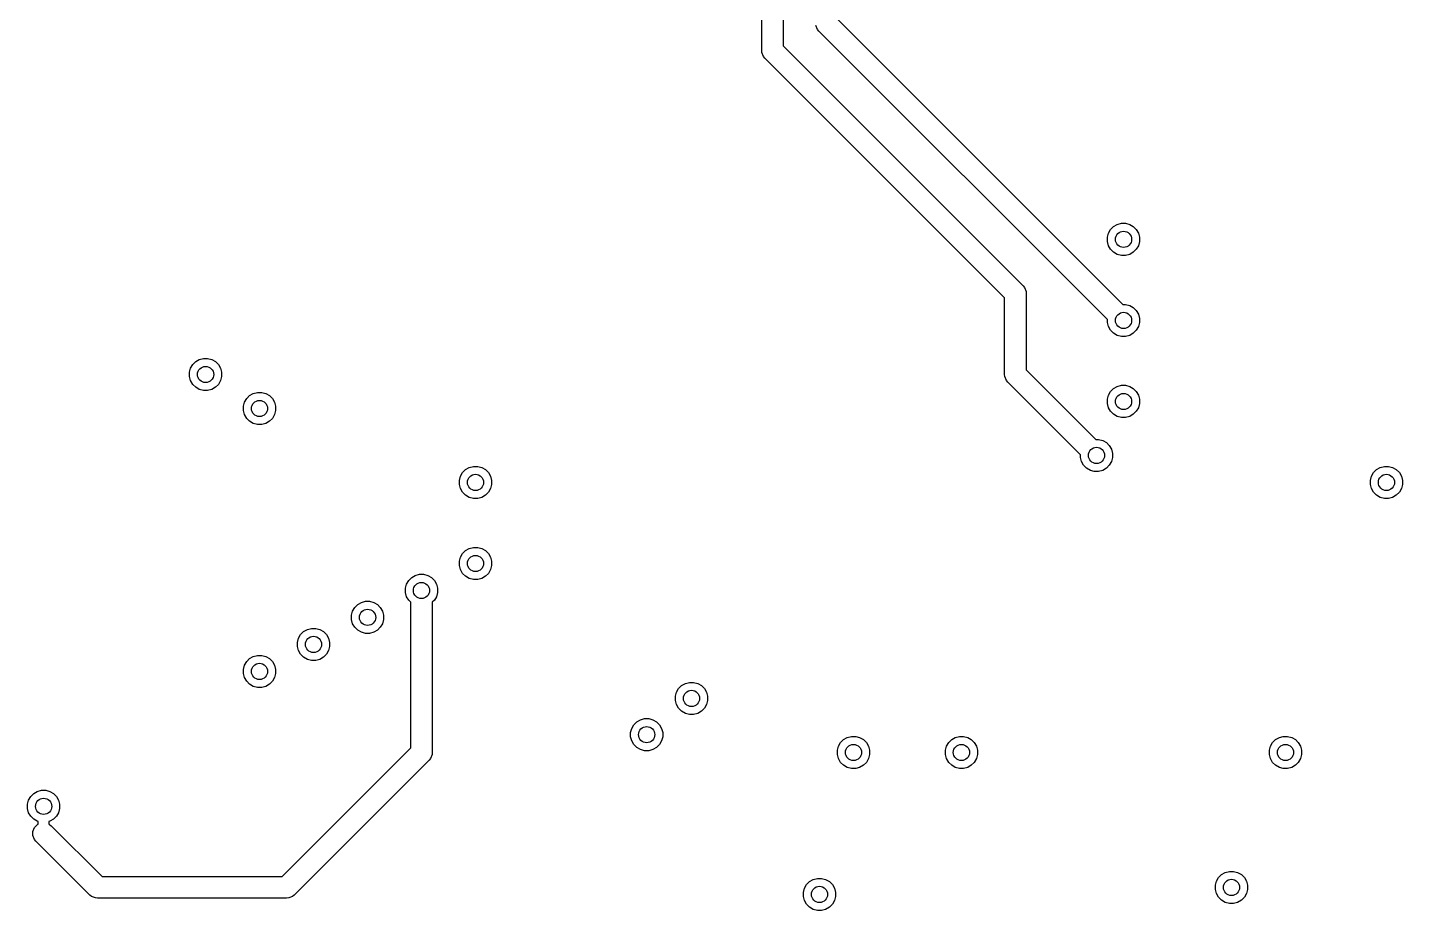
# Model space of a CAD drawing. Header units: inches. Extents: x 1.35 to 5.17, y -6.98 to -1.21.
# Drawn here: x 4.122 to 5.125, y -3.324 to -2.68 of the extents above; entities that cross this region are included whole.
import ezdxf

# ---------------------------------------------------------------- set-up
doc = ezdxf.new("R2010")
doc.units = ezdxf.units.IN
doc.header["$MEASUREMENT"] = 0
doc.layers.add('In2.Cu', color=33, linetype='CONTINUOUS', true_color=0xce7d2c)

msp = doc.modelspace()

# ---------------------------------------------------------------- linework, layer by layer
at = {"layer": 'In2.Cu', "linetype": 'CONTINUOUS'}
for p, q in [((4.6575, -2.6969), (4.6575, -2.4639)), ((4.6732, -2.4606), (4.6732, -2.6936)), ((4.7126, -2.6739), (4.9207, -2.882)), ((4.6982, -2.6815), (4.697, -2.6787)), ((4.6992, -2.6827), (4.6982, -2.6815)), ((4.9095, -2.8931), (4.6992, -2.6827)), ((4.6576, -2.6984), (4.6575, -2.6969)), ((4.6732, -2.6936), (4.8481, -2.8684)), ((4.6588, -2.7012), (4.6576, -2.6984)), ((4.6598, -2.7024), (4.6588, -2.7012)), ((4.8346, -2.8773), (4.6598, -2.7024)), ((4.9119, -2.8275), (4.9141, -2.8253)), ((4.9141, -2.8253), (4.9167, -2.8237)), ((4.9167, -2.8237), (4.9197, -2.8229)), ((4.9197, -2.8229), (4.9228, -2.8229)), ((4.9228, -2.8229), (4.9258, -2.8237)), ((4.9258, -2.8237), (4.9284, -2.8253)), ((4.9284, -2.8253), (4.9306, -2.8275)), ((4.9095, -2.8331), (4.9103, -2.8301)), ((4.9095, -2.8362), (4.9095, -2.8331)), ((4.9103, -2.8392), (4.9095, -2.8362)), ((4.9103, -2.8301), (4.9119, -2.8275)), ((4.9306, -2.8275), (4.9322, -2.8301)), ((4.9322, -2.8301), (4.933, -2.8331)), ((4.933, -2.8362), (4.9322, -2.8392)), ((4.933, -2.8331), (4.933, -2.8362)), ((4.9119, -2.8418), (4.9103, -2.8392)), ((4.9141, -2.844), (4.9119, -2.8418)), ((4.9167, -2.8456), (4.9141, -2.844)), ((4.9197, -2.8464), (4.9167, -2.8456)), ((4.9228, -2.8464), (4.9197, -2.8464)), ((4.9258, -2.8456), (4.9228, -2.8464)), ((4.9284, -2.844), (4.9258, -2.8456)), ((4.9306, -2.8418), (4.9284, -2.844)), ((4.9322, -2.8392), (4.9306, -2.8418)), ((4.8346, -2.9331), (4.8346, -2.8773)), ((4.8481, -2.8684), (4.8491, -2.8696)), ((4.8491, -2.8696), (4.8502, -2.8725)), ((4.8502, -2.8725), (4.8504, -2.874)), ((4.8504, -2.874), (4.8504, -2.9298)), ((4.9207, -2.882), (4.9228, -2.882)), ((4.9228, -2.882), (4.9258, -2.8828)), ((4.9258, -2.8828), (4.9284, -2.8843)), ((4.9284, -2.8843), (4.9306, -2.8865)), ((4.9306, -2.8865), (4.9322, -2.8892)), ((4.9095, -2.8952), (4.9095, -2.8931)), ((4.9103, -2.8982), (4.9095, -2.8952)), ((4.9322, -2.8892), (4.933, -2.8922)), ((4.933, -2.8952), (4.9322, -2.8982)), ((4.933, -2.8922), (4.933, -2.8952)), ((4.9119, -2.9009), (4.9103, -2.8982)), ((4.9141, -2.9031), (4.9119, -2.9009)), ((4.9167, -2.9046), (4.9141, -2.9031)), ((4.9197, -2.9054), (4.9167, -2.9046)), ((4.9228, -2.9054), (4.9197, -2.9054)), ((4.9258, -2.9046), (4.9228, -2.9054)), ((4.9284, -2.9031), (4.9258, -2.9046)), ((4.9306, -2.9009), (4.9284, -2.9031)), ((4.9322, -2.8982), (4.9306, -2.9009)), ((4.2411, -2.9286), (4.2426, -2.9259)), ((4.2426, -2.9259), (4.2448, -2.9237)), ((4.2448, -2.9237), (4.2474, -2.9222)), ((4.2474, -2.9222), (4.2504, -2.9214)), ((4.2504, -2.9214), (4.2535, -2.9214)), ((4.2535, -2.9214), (4.2565, -2.9222)), ((4.2565, -2.9222), (4.2592, -2.9237)), ((4.2592, -2.9237), (4.2613, -2.9259)), ((4.2613, -2.9259), (4.2629, -2.9286)), ((4.2403, -2.9315), (4.2411, -2.9286)), ((4.2403, -2.9346), (4.2403, -2.9315)), ((4.2411, -2.9376), (4.2403, -2.9346)), ((4.2629, -2.9286), (4.2637, -2.9315)), ((4.2637, -2.9346), (4.2629, -2.9376)), ((4.2637, -2.9315), (4.2637, -2.9346)), ((4.8348, -2.9346), (4.8346, -2.9331)), ((4.836, -2.9374), (4.8348, -2.9346)), ((4.837, -2.9386), (4.836, -2.9374)), ((4.8504, -2.9298), (4.901, -2.9804)), ((4.2426, -2.9403), (4.2411, -2.9376)), ((4.2448, -2.9424), (4.2426, -2.9403)), ((4.2474, -2.944), (4.2448, -2.9424)), ((4.2504, -2.9448), (4.2474, -2.944)), ((4.2535, -2.9448), (4.2504, -2.9448)), ((4.2565, -2.944), (4.2535, -2.9448)), ((4.2592, -2.9424), (4.2565, -2.944)), ((4.2613, -2.9403), (4.2592, -2.9424)), ((4.2629, -2.9376), (4.2613, -2.9403)), ((4.2841, -2.9485), (4.2868, -2.947)), ((4.2868, -2.947), (4.2898, -2.9462)), ((4.2898, -2.9462), (4.2929, -2.9462)), ((4.2929, -2.9462), (4.2959, -2.947)), ((4.2959, -2.947), (4.2985, -2.9485)), ((4.8899, -2.9916), (4.837, -2.9386)), ((4.9103, -2.9482), (4.9119, -2.9456)), ((4.9119, -2.9456), (4.9141, -2.9434)), ((4.9141, -2.9434), (4.9167, -2.9418)), ((4.9167, -2.9418), (4.9197, -2.941)), ((4.9197, -2.941), (4.9228, -2.941)), ((4.9228, -2.941), (4.9258, -2.9418)), ((4.9258, -2.9418), (4.9284, -2.9434)), ((4.9284, -2.9434), (4.9306, -2.9456)), ((4.9306, -2.9456), (4.9322, -2.9482)), ((4.2796, -2.9563), (4.2804, -2.9534)), ((4.2796, -2.9594), (4.2796, -2.9563)), ((4.2804, -2.9534), (4.282, -2.9507)), ((4.282, -2.9507), (4.2841, -2.9485)), ((4.2985, -2.9485), (4.3007, -2.9507)), ((4.3007, -2.9507), (4.3023, -2.9534)), ((4.3023, -2.9534), (4.303, -2.9563)), ((4.303, -2.9563), (4.303, -2.9594)), ((4.9095, -2.9512), (4.9103, -2.9482)), ((4.9095, -2.9543), (4.9095, -2.9512)), ((4.9103, -2.9573), (4.9095, -2.9543)), ((4.9119, -2.9599), (4.9103, -2.9573)), ((4.9322, -2.9573), (4.9306, -2.9599)), ((4.9322, -2.9482), (4.933, -2.9512)), ((4.933, -2.9543), (4.9322, -2.9573)), ((4.933, -2.9512), (4.933, -2.9543)), ((4.2804, -2.9624), (4.2796, -2.9594)), ((4.282, -2.9651), (4.2804, -2.9624)), ((4.2841, -2.9672), (4.282, -2.9651)), ((4.2868, -2.9688), (4.2841, -2.9672)), ((4.2985, -2.9672), (4.2959, -2.9688)), ((4.3007, -2.9651), (4.2985, -2.9672)), ((4.3023, -2.9624), (4.3007, -2.9651)), ((4.303, -2.9594), (4.3023, -2.9624)), ((4.9141, -2.9621), (4.9119, -2.9599)), ((4.9167, -2.9637), (4.9141, -2.9621)), ((4.9197, -2.9645), (4.9167, -2.9637)), ((4.9228, -2.9645), (4.9197, -2.9645)), ((4.9258, -2.9637), (4.9228, -2.9645)), ((4.9284, -2.9621), (4.9258, -2.9637)), ((4.9306, -2.9599), (4.9284, -2.9621)), ((4.2898, -2.9696), (4.2868, -2.9688)), ((4.2929, -2.9696), (4.2898, -2.9696)), ((4.2959, -2.9688), (4.2929, -2.9696)), ((4.901, -2.9804), (4.9031, -2.9804)), ((4.9031, -2.9804), (4.9061, -2.9812)), ((4.9061, -2.9812), (4.9088, -2.9828)), ((4.9088, -2.9828), (4.9109, -2.9849)), ((4.9109, -2.9849), (4.9125, -2.9876)), ((4.9125, -2.9876), (4.9133, -2.9906)), ((4.8899, -2.9937), (4.8899, -2.9916)), ((4.8907, -2.9966), (4.8899, -2.9937)), ((4.8922, -2.9993), (4.8907, -2.9966)), ((4.9125, -2.9966), (4.9109, -2.9993)), ((4.9133, -2.9937), (4.9125, -2.9966)), ((4.9133, -2.9906), (4.9133, -2.9937)), ((4.4371, -3.0103), (4.4379, -3.0073)), ((4.4379, -3.0073), (4.4394, -3.0046)), ((4.4394, -3.0046), (4.4416, -3.0024)), ((4.4416, -3.0024), (4.4443, -3.0009)), ((4.4443, -3.0009), (4.4473, -3.0001)), ((4.4473, -3.0001), (4.4504, -3.0001)), ((4.4504, -3.0001), (4.4533, -3.0009)), ((4.4533, -3.0009), (4.456, -3.0024)), ((4.456, -3.0024), (4.4582, -3.0046)), ((4.4582, -3.0046), (4.4597, -3.0073)), ((4.4597, -3.0073), (4.4605, -3.0103)), ((4.8944, -3.0015), (4.8922, -2.9993)), ((4.8971, -3.003), (4.8944, -3.0015)), ((4.9, -3.0038), (4.8971, -3.003)), ((4.9031, -3.0038), (4.9, -3.0038)), ((4.9061, -3.003), (4.9031, -3.0038)), ((4.9088, -3.0015), (4.9061, -3.003)), ((4.9109, -2.9993), (4.9088, -3.0015)), ((5.1013, -3.0103), (5.1021, -3.0073)), ((5.1021, -3.0073), (5.1036, -3.0046)), ((5.1036, -3.0046), (5.1058, -3.0024)), ((5.1058, -3.0024), (5.1085, -3.0009)), ((5.1085, -3.0009), (5.1115, -3.0001)), ((5.1115, -3.0001), (5.1145, -3.0001)), ((5.1145, -3.0001), (5.1175, -3.0009)), ((5.1175, -3.0009), (5.1202, -3.0024)), ((5.1202, -3.0024), (5.1224, -3.0046)), ((5.1224, -3.0046), (5.1239, -3.0073)), ((5.1239, -3.0073), (5.1247, -3.0103)), ((4.4371, -3.0134), (4.4371, -3.0103)), ((4.4379, -3.0163), (4.4371, -3.0134)), ((4.4394, -3.019), (4.4379, -3.0163)), ((4.4597, -3.0163), (4.4582, -3.019)), ((4.4605, -3.0134), (4.4597, -3.0163)), ((4.4605, -3.0103), (4.4605, -3.0134)), ((5.1013, -3.0134), (5.1013, -3.0103)), ((5.1021, -3.0163), (5.1013, -3.0134)), ((5.1036, -3.019), (5.1021, -3.0163)), ((5.1239, -3.0163), (5.1224, -3.019)), ((5.1247, -3.0134), (5.1239, -3.0163)), ((5.1247, -3.0103), (5.1247, -3.0134)), ((4.4416, -3.0212), (4.4394, -3.019)), ((4.4443, -3.0227), (4.4416, -3.0212)), ((4.4473, -3.0235), (4.4443, -3.0227)), ((4.4504, -3.0235), (4.4473, -3.0235)), ((4.4533, -3.0227), (4.4504, -3.0235)), ((4.456, -3.0212), (4.4533, -3.0227)), ((4.4582, -3.019), (4.456, -3.0212)), ((5.1058, -3.0212), (5.1036, -3.019)), ((5.1085, -3.0227), (5.1058, -3.0212)), ((5.1115, -3.0235), (5.1085, -3.0227)), ((5.1145, -3.0235), (5.1115, -3.0235)), ((5.1175, -3.0227), (5.1145, -3.0235)), ((5.1202, -3.0212), (5.1175, -3.0227)), ((5.1224, -3.019), (5.1202, -3.0212)), ((4.4371, -3.0693), (4.4379, -3.0663)), ((4.4379, -3.0663), (4.4394, -3.0637)), ((4.4394, -3.0637), (4.4416, -3.0615)), ((4.4416, -3.0615), (4.4443, -3.06)), ((4.4443, -3.06), (4.4473, -3.0592)), ((4.4473, -3.0592), (4.4504, -3.0592)), ((4.4504, -3.0592), (4.4533, -3.06)), ((4.4533, -3.06), (4.456, -3.0615)), ((4.456, -3.0615), (4.4582, -3.0637)), ((4.4582, -3.0637), (4.4597, -3.0663)), ((4.4597, -3.0663), (4.4605, -3.0693)), ((4.4371, -3.0724), (4.4371, -3.0693)), ((4.4379, -3.0754), (4.4371, -3.0724)), ((4.4394, -3.0781), (4.4379, -3.0754)), ((4.4597, -3.0754), (4.4582, -3.0781)), ((4.4605, -3.0724), (4.4597, -3.0754)), ((4.4605, -3.0693), (4.4605, -3.0724)), ((4.3977, -3.089), (4.3985, -3.086)), ((4.3985, -3.086), (4.4001, -3.0834)), ((4.4001, -3.0834), (4.4023, -3.0812)), ((4.4023, -3.0812), (4.4049, -3.0796)), ((4.4049, -3.0796), (4.4079, -3.0788)), ((4.4079, -3.0788), (4.411, -3.0788)), ((4.411, -3.0788), (4.414, -3.0796)), ((4.414, -3.0796), (4.4166, -3.0812)), ((4.4166, -3.0812), (4.4188, -3.0834)), ((4.4188, -3.0834), (4.4204, -3.086)), ((4.4204, -3.086), (4.4212, -3.089)), ((4.4416, -3.0802), (4.4394, -3.0781)), ((4.4443, -3.0818), (4.4416, -3.0802)), ((4.4473, -3.0826), (4.4443, -3.0818)), ((4.4504, -3.0826), (4.4473, -3.0826)), ((4.4533, -3.0818), (4.4504, -3.0826)), ((4.456, -3.0802), (4.4533, -3.0818)), ((4.4582, -3.0781), (4.456, -3.0802)), ((4.3977, -3.0921), (4.3977, -3.089)), ((4.3985, -3.0951), (4.3977, -3.0921)), ((4.4001, -3.0977), (4.3985, -3.0951)), ((4.4016, -3.0992), (4.4001, -3.0977)), ((4.4188, -3.0977), (4.4173, -3.0992)), ((4.4204, -3.0951), (4.4188, -3.0977)), ((4.4212, -3.0921), (4.4204, -3.0951)), ((4.4212, -3.089), (4.4212, -3.0921)), ((4.3584, -3.1087), (4.3592, -3.1057)), ((4.3592, -3.1057), (4.3607, -3.103)), ((4.3607, -3.103), (4.3629, -3.1009)), ((4.3629, -3.1009), (4.3656, -3.0993)), ((4.3656, -3.0993), (4.3685, -3.0985)), ((4.3685, -3.0985), (4.3716, -3.0985)), ((4.3716, -3.0985), (4.3746, -3.0993)), ((4.3746, -3.0993), (4.3773, -3.1009)), ((4.3773, -3.1009), (4.3794, -3.103)), ((4.3794, -3.103), (4.381, -3.1057)), ((4.381, -3.1057), (4.3818, -3.1087)), ((4.4016, -3.2054), (4.4016, -3.0992)), ((4.4173, -3.0992), (4.4173, -3.2087)), ((4.3584, -3.1118), (4.3584, -3.1087)), ((4.3592, -3.1148), (4.3584, -3.1118)), ((4.3607, -3.1174), (4.3592, -3.1148)), ((4.3629, -3.1196), (4.3607, -3.1174)), ((4.3794, -3.1174), (4.3773, -3.1196)), ((4.381, -3.1148), (4.3794, -3.1174)), ((4.3818, -3.1118), (4.381, -3.1148)), ((4.3818, -3.1087), (4.3818, -3.1118)), ((4.319, -3.1284), (4.3198, -3.1254)), ((4.3198, -3.1254), (4.3213, -3.1227)), ((4.3213, -3.1227), (4.3235, -3.1206)), ((4.3235, -3.1206), (4.3262, -3.119)), ((4.3262, -3.119), (4.3292, -3.1182)), ((4.3292, -3.1182), (4.3323, -3.1182)), ((4.3323, -3.1182), (4.3352, -3.119)), ((4.3352, -3.119), (4.3379, -3.1206)), ((4.3379, -3.1206), (4.3401, -3.1227)), ((4.3401, -3.1227), (4.3416, -3.1254)), ((4.3416, -3.1254), (4.3424, -3.1284)), ((4.3656, -3.1211), (4.3629, -3.1196)), ((4.3685, -3.1219), (4.3656, -3.1211)), ((4.3716, -3.1219), (4.3685, -3.1219)), ((4.3746, -3.1211), (4.3716, -3.1219)), ((4.3773, -3.1196), (4.3746, -3.1211)), ((4.2868, -3.1387), (4.2898, -3.1379)), ((4.2898, -3.1379), (4.2929, -3.1379)), ((4.2929, -3.1379), (4.2959, -3.1387)), ((4.319, -3.1315), (4.319, -3.1284)), ((4.3198, -3.1344), (4.319, -3.1315)), ((4.3213, -3.1371), (4.3198, -3.1344)), ((4.3235, -3.1393), (4.3213, -3.1371)), ((4.3401, -3.1371), (4.3379, -3.1393)), ((4.3416, -3.1344), (4.3401, -3.1371)), ((4.3424, -3.1315), (4.3416, -3.1344)), ((4.3424, -3.1284), (4.3424, -3.1315)), ((4.2796, -3.1481), (4.2804, -3.1451)), ((4.2804, -3.1451), (4.282, -3.1424)), ((4.282, -3.1424), (4.2841, -3.1402)), ((4.2841, -3.1402), (4.2868, -3.1387)), ((4.2959, -3.1387), (4.2985, -3.1402)), ((4.2985, -3.1402), (4.3007, -3.1424)), ((4.3007, -3.1424), (4.3023, -3.1451)), ((4.3023, -3.1451), (4.303, -3.1481)), ((4.3262, -3.1408), (4.3235, -3.1393)), ((4.3292, -3.1416), (4.3262, -3.1408)), ((4.3323, -3.1416), (4.3292, -3.1416)), ((4.3352, -3.1408), (4.3323, -3.1416)), ((4.3379, -3.1393), (4.3352, -3.1408)), ((4.2796, -3.1511), (4.2796, -3.1481)), ((4.2804, -3.1541), (4.2796, -3.1511)), ((4.282, -3.1568), (4.2804, -3.1541)), ((4.2841, -3.159), (4.282, -3.1568)), ((4.3007, -3.1568), (4.2985, -3.159)), ((4.3023, -3.1541), (4.3007, -3.1568)), ((4.303, -3.1511), (4.3023, -3.1541)), ((4.303, -3.1481), (4.303, -3.1511)), ((4.6018, -3.1584), (4.6048, -3.1576)), ((4.6048, -3.1576), (4.6078, -3.1576)), ((4.6078, -3.1576), (4.6108, -3.1584)), ((4.2868, -3.1605), (4.2841, -3.159)), ((4.2898, -3.1613), (4.2868, -3.1605)), ((4.2929, -3.1613), (4.2898, -3.1613)), ((4.2959, -3.1605), (4.2929, -3.1613)), ((4.2985, -3.159), (4.2959, -3.1605)), ((4.5946, -3.1677), (4.5954, -3.1648)), ((4.5946, -3.1708), (4.5946, -3.1677)), ((4.5954, -3.1648), (4.5969, -3.1621)), ((4.5969, -3.1621), (4.5991, -3.1599)), ((4.5991, -3.1599), (4.6018, -3.1584)), ((4.6108, -3.1584), (4.6135, -3.1599)), ((4.6135, -3.1599), (4.6157, -3.1621)), ((4.6157, -3.1621), (4.6172, -3.1648)), ((4.6172, -3.1648), (4.618, -3.1677)), ((4.618, -3.1677), (4.618, -3.1708)), ((4.5954, -3.1738), (4.5946, -3.1708)), ((4.5969, -3.1765), (4.5954, -3.1738)), ((4.5991, -3.1787), (4.5969, -3.1765)), ((4.6157, -3.1765), (4.6135, -3.1787)), ((4.6172, -3.1738), (4.6157, -3.1765)), ((4.618, -3.1708), (4.6172, -3.1738)), ((4.5643, -3.1885), (4.5664, -3.1863)), ((4.5664, -3.1863), (4.5691, -3.1848)), ((4.5691, -3.1848), (4.5721, -3.184)), ((4.5721, -3.184), (4.5752, -3.184)), ((4.5752, -3.184), (4.5781, -3.1848)), ((4.5781, -3.1848), (4.5808, -3.1863)), ((4.5808, -3.1863), (4.583, -3.1885)), ((4.6018, -3.1802), (4.5991, -3.1787)), ((4.6048, -3.181), (4.6018, -3.1802)), ((4.6078, -3.181), (4.6048, -3.181)), ((4.6108, -3.1802), (4.6078, -3.181)), ((4.6135, -3.1787), (4.6108, -3.1802)), ((4.5619, -3.1941), (4.5627, -3.1911)), ((4.5619, -3.1972), (4.5619, -3.1941)), ((4.5627, -3.2002), (4.5619, -3.1972)), ((4.5627, -3.1911), (4.5643, -3.1885)), ((4.583, -3.1885), (4.5845, -3.1911)), ((4.5845, -3.1911), (4.5853, -3.1941)), ((4.5853, -3.1972), (4.5845, -3.2002)), ((4.5853, -3.1941), (4.5853, -3.1972)), ((4.7172, -3.1993), (4.7199, -3.1977)), ((4.7199, -3.1977), (4.7229, -3.197)), ((4.7229, -3.197), (4.726, -3.197)), ((4.726, -3.197), (4.7289, -3.1977)), ((4.7289, -3.1977), (4.7316, -3.1993)), ((4.796, -3.1993), (4.7986, -3.1977)), ((4.7986, -3.1977), (4.8016, -3.197)), ((4.8016, -3.197), (4.8047, -3.197)), ((4.8047, -3.197), (4.8077, -3.1977)), ((4.8077, -3.1977), (4.8103, -3.1993)), ((5.0322, -3.1993), (5.0349, -3.1977)), ((5.0349, -3.1977), (5.0378, -3.197)), ((5.0378, -3.197), (5.0409, -3.197)), ((5.0409, -3.197), (5.0439, -3.1977)), ((5.0439, -3.1977), (5.0466, -3.1993)), ((4.3078, -3.2992), (4.4016, -3.2054)), ((4.5643, -3.2029), (4.5627, -3.2002)), ((4.5664, -3.205), (4.5643, -3.2029)), ((4.5691, -3.2066), (4.5664, -3.205)), ((4.5721, -3.2074), (4.5691, -3.2066)), ((4.5752, -3.2074), (4.5721, -3.2074)), ((4.5781, -3.2066), (4.5752, -3.2074)), ((4.5808, -3.205), (4.5781, -3.2066)), ((4.583, -3.2029), (4.5808, -3.205)), ((4.5845, -3.2002), (4.583, -3.2029)), ((4.7127, -3.2071), (4.7135, -3.2041)), ((4.7127, -3.2102), (4.7127, -3.2071)), ((4.7135, -3.2041), (4.715, -3.2015)), ((4.715, -3.2015), (4.7172, -3.1993)), ((4.7316, -3.1993), (4.7338, -3.2015)), ((4.7338, -3.2015), (4.7353, -3.2041)), ((4.7353, -3.2041), (4.7361, -3.2071)), ((4.7361, -3.2071), (4.7361, -3.2102)), ((4.7914, -3.2071), (4.7922, -3.2041)), ((4.7914, -3.2102), (4.7914, -3.2071)), ((4.7922, -3.2041), (4.7938, -3.2015)), ((4.7938, -3.2015), (4.796, -3.1993)), ((4.8103, -3.1993), (4.8125, -3.2015)), ((4.8125, -3.2015), (4.8141, -3.2041)), ((4.8141, -3.2041), (4.8149, -3.2071)), ((4.8149, -3.2071), (4.8149, -3.2102)), ((5.0277, -3.2071), (5.0285, -3.2041)), ((5.0277, -3.2102), (5.0277, -3.2071)), ((5.0285, -3.2041), (5.03, -3.2015)), ((5.03, -3.2015), (5.0322, -3.1993)), ((5.0466, -3.1993), (5.0487, -3.2015)), ((5.0487, -3.2015), (5.0503, -3.2041)), ((5.0503, -3.2041), (5.0511, -3.2071)), ((5.0511, -3.2071), (5.0511, -3.2102)), ((4.415, -3.2142), (4.3166, -3.3127)), ((4.416, -3.213), (4.415, -3.2142)), ((4.4172, -3.2102), (4.416, -3.213)), ((4.4173, -3.2087), (4.4172, -3.2102)), ((4.7135, -3.2132), (4.7127, -3.2102)), ((4.715, -3.2159), (4.7135, -3.2132)), ((4.7172, -3.218), (4.715, -3.2159)), ((4.7199, -3.2196), (4.7172, -3.218)), ((4.7316, -3.218), (4.7289, -3.2196)), ((4.7338, -3.2159), (4.7316, -3.218)), ((4.7353, -3.2132), (4.7338, -3.2159)), ((4.7361, -3.2102), (4.7353, -3.2132)), ((4.7922, -3.2132), (4.7914, -3.2102)), ((4.7938, -3.2159), (4.7922, -3.2132)), ((4.796, -3.218), (4.7938, -3.2159)), ((4.7986, -3.2196), (4.796, -3.218)), ((4.8103, -3.218), (4.8077, -3.2196)), ((4.8125, -3.2159), (4.8103, -3.218)), ((4.8141, -3.2132), (4.8125, -3.2159)), ((4.8149, -3.2102), (4.8141, -3.2132)), ((5.0285, -3.2132), (5.0277, -3.2102)), ((5.03, -3.2159), (5.0285, -3.2132)), ((5.0322, -3.218), (5.03, -3.2159)), ((5.0349, -3.2196), (5.0322, -3.218)), ((5.0466, -3.218), (5.0439, -3.2196)), ((5.0487, -3.2159), (5.0466, -3.218)), ((5.0503, -3.2132), (5.0487, -3.2159)), ((5.0511, -3.2102), (5.0503, -3.2132)), ((4.7229, -3.2204), (4.7199, -3.2196)), ((4.726, -3.2204), (4.7229, -3.2204)), ((4.7289, -3.2196), (4.726, -3.2204)), ((4.8016, -3.2204), (4.7986, -3.2196)), ((4.8047, -3.2204), (4.8016, -3.2204)), ((4.8077, -3.2196), (4.8047, -3.2204)), ((5.0378, -3.2204), (5.0349, -3.2196)), ((5.0409, -3.2204), (5.0378, -3.2204)), ((5.0439, -3.2196), (5.0409, -3.2204)), ((4.1267, -3.2387), (4.1293, -3.2371)), ((4.1293, -3.2371), (4.1323, -3.2363)), ((4.1323, -3.2363), (4.1354, -3.2363)), ((4.1354, -3.2363), (4.1384, -3.2371)), ((4.1384, -3.2371), (4.141, -3.2387)), ((4.1221, -3.2465), (4.1229, -3.2435)), ((4.1221, -3.2496), (4.1221, -3.2465)), ((4.1229, -3.2435), (4.1245, -3.2408)), ((4.1245, -3.2408), (4.1267, -3.2387)), ((4.141, -3.2387), (4.1432, -3.2408)), ((4.1432, -3.2408), (4.1448, -3.2435)), ((4.1448, -3.2435), (4.1456, -3.2465)), ((4.1456, -3.2465), (4.1456, -3.2496)), ((4.1229, -3.2526), (4.1221, -3.2496)), ((4.1245, -3.2552), (4.1229, -3.2526)), ((4.1267, -3.2574), (4.1245, -3.2552)), ((4.1293, -3.2589), (4.1267, -3.2574)), ((4.141, -3.2574), (4.1384, -3.2589)), ((4.1432, -3.2552), (4.141, -3.2574)), ((4.1448, -3.2526), (4.1432, -3.2552)), ((4.1456, -3.2496), (4.1448, -3.2526)), ((4.1261, -3.2662), (4.1273, -3.2633)), ((4.1261, -3.2693), (4.1261, -3.2662)), ((4.1273, -3.2633), (4.1295, -3.2612)), ((4.1299, -3.2591), (4.1293, -3.2589)), ((4.1295, -3.2612), (4.1299, -3.261)), ((4.1299, -3.261), (4.1299, -3.2591)), ((4.1384, -3.2589), (4.1378, -3.2591)), ((4.1378, -3.2591), (4.1378, -3.261)), ((4.1378, -3.261), (4.1382, -3.2612)), ((4.1382, -3.2612), (4.1394, -3.2621)), ((4.1394, -3.2621), (4.1765, -3.2992)), ((4.1273, -3.2721), (4.1261, -3.2693)), ((4.1283, -3.2733), (4.1273, -3.2721)), ((4.1677, -3.3127), (4.1283, -3.2733)), ((4.9906, -3.2999), (4.9928, -3.2977)), ((4.9928, -3.2977), (4.9955, -3.2962)), ((4.9955, -3.2962), (4.9985, -3.2954)), ((4.9985, -3.2954), (5.0015, -3.2954)), ((5.0015, -3.2954), (5.0045, -3.2962)), ((5.0045, -3.2962), (5.0072, -3.2977)), ((5.0072, -3.2977), (5.0094, -3.2999)), ((4.1765, -3.2992), (4.3078, -3.2992)), ((4.6879, -3.3107), (4.6887, -3.3077)), ((4.6887, -3.3077), (4.6902, -3.305)), ((4.6902, -3.305), (4.6924, -3.3028)), ((4.6924, -3.3028), (4.6951, -3.3013)), ((4.6951, -3.3013), (4.6981, -3.3005)), ((4.6981, -3.3005), (4.7011, -3.3005)), ((4.7011, -3.3005), (4.7041, -3.3013)), ((4.7041, -3.3013), (4.7068, -3.3028)), ((4.7068, -3.3028), (4.709, -3.305)), ((4.709, -3.305), (4.7105, -3.3077)), ((4.7105, -3.3077), (4.7113, -3.3107)), ((4.9883, -3.3055), (4.9891, -3.3026)), ((4.9883, -3.3086), (4.9883, -3.3055)), ((4.9891, -3.3026), (4.9906, -3.2999)), ((5.0094, -3.2999), (5.0109, -3.3026)), ((5.0109, -3.3026), (5.0117, -3.3055)), ((5.0117, -3.3055), (5.0117, -3.3086)), ((4.1689, -3.3136), (4.1677, -3.3127)), ((4.1717, -3.3148), (4.1689, -3.3136)), ((4.1732, -3.315), (4.1717, -3.3148)), ((4.311, -3.315), (4.1732, -3.315)), ((4.3126, -3.3148), (4.311, -3.315)), ((4.3154, -3.3136), (4.3126, -3.3148)), ((4.3166, -3.3127), (4.3154, -3.3136)), ((4.6879, -3.3137), (4.6879, -3.3107)), ((4.6887, -3.3167), (4.6879, -3.3137)), ((4.6902, -3.3194), (4.6887, -3.3167)), ((4.7105, -3.3167), (4.709, -3.3194)), ((4.7113, -3.3137), (4.7105, -3.3167)), ((4.7113, -3.3107), (4.7113, -3.3137)), ((4.9891, -3.3116), (4.9883, -3.3086)), ((4.9906, -3.3143), (4.9891, -3.3116)), ((4.9928, -3.3165), (4.9906, -3.3143)), ((4.9955, -3.318), (4.9928, -3.3165)), ((4.9985, -3.3188), (4.9955, -3.318)), ((5.0045, -3.318), (5.0015, -3.3188)), ((5.0072, -3.3165), (5.0045, -3.318)), ((5.0094, -3.3143), (5.0072, -3.3165)), ((5.0109, -3.3116), (5.0094, -3.3143)), ((5.0117, -3.3086), (5.0109, -3.3116)), ((4.6924, -3.3216), (4.6902, -3.3194)), ((4.6951, -3.3231), (4.6924, -3.3216)), ((4.6981, -3.3239), (4.6951, -3.3231)), ((4.7011, -3.3239), (4.6981, -3.3239)), ((4.7041, -3.3231), (4.7011, -3.3239)), ((4.7068, -3.3216), (4.7041, -3.3231)), ((4.709, -3.3194), (4.7068, -3.3216)), ((5.0015, -3.3188), (4.9985, -3.3188))]:
    msp.add_line(p, q, dxfattribs=at)
at = {"layer": 'In2.Cu'}
for centre in [(4.9213, -2.8346), (4.9213, -2.8937), (4.252, -2.9331), (4.9213, -2.9528), (4.2913, -2.9579), (4.9016, -2.9921), (4.4488, -3.0118), (5.113, -3.0118), (4.4488, -3.0709), (4.4094, -3.0906), (4.3701, -3.1102), (4.3307, -3.1299), (4.2913, -3.1496), (4.6063, -3.1693), (4.5736, -3.1957), (4.7244, -3.2087), (4.8031, -3.2087), (5.0394, -3.2087), (4.1339, -3.248), (4.6996, -3.3122), (5, -3.3071)]:
    msp.add_circle(centre, 0.00591, dxfattribs=at)

doc.saveas('drawing.dxf')
